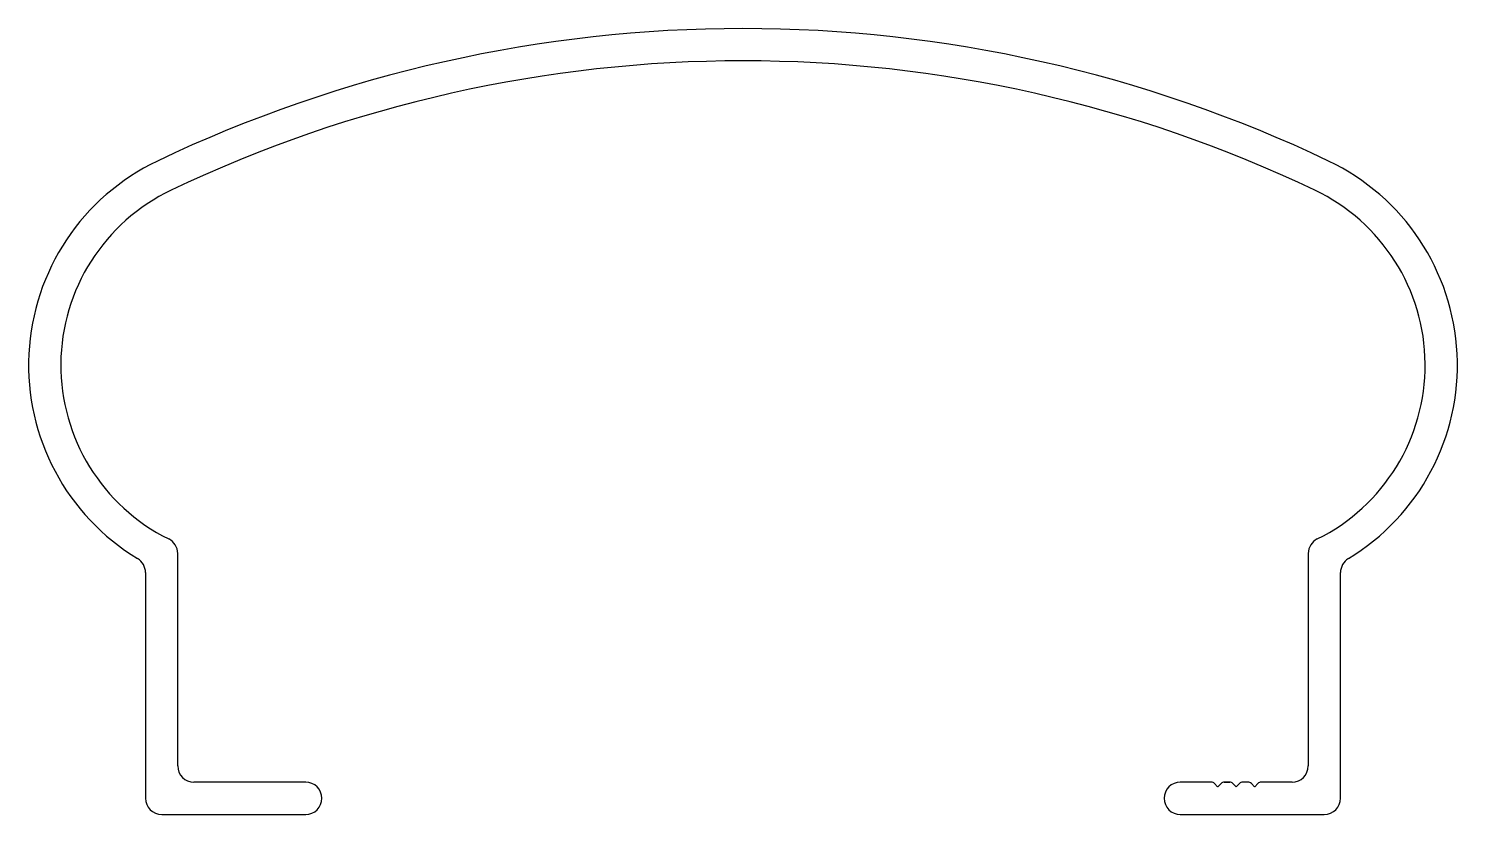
# Model space of a CAD drawing. Extents: x -37.5 to 40.1, y 1 to 43.6.
import ezdxf

# ---------------------------------------------------------------- set-up
doc = ezdxf.new("R2010")
doc.units = 0
doc.layers.get('0').update_dxf_attribs({"linetype": 'CONTINUOUS'})

msp = doc.modelspace()

# ---------------------------------------------------------------- linework, layer by layer
at = {"color": 7}
for p, q in [((-29.373, 3.591), (-29.373, 15.121)), ((31.987, 15.121), (31.987, 3.591)), ((-31.123, 14.086), (-31.123, 1.841)), ((33.737, 1.841), (33.737, 14.086)), ((-23.163, 2.711), (-28.493, 2.711)), ((-22.428, 2.711), (-23.163, 2.711)), ((-23.163, 2.711), (-23.163, 2.711)), ((26.721, 2.711), (25.042, 2.711)), ((26.721, 2.711), (26.721, 2.711)), ((26.721, 2.711), (26.721, 2.711)), ((27.069, 2.467), (26.898, 2.638)), ((27.252, 2.638), (27.08, 2.467)), ((27.721, 2.711), (27.428, 2.711)), ((27.428, 2.711), (27.721, 2.711)), ((27.721, 2.711), (27.428, 2.711)), ((27.428, 2.711), (27.721, 2.711)), ((27.721, 2.711), (27.428, 2.711)), ((28.069, 2.467), (27.898, 2.638)), ((28.251, 2.638), (28.08, 2.467)), ((28.721, 2.711), (28.428, 2.711)), ((29.069, 2.467), (28.898, 2.638)), ((29.251, 2.638), (29.08, 2.467)), ((31.107, 2.711), (29.428, 2.711)), ((29.428, 2.711), (29.428, 2.711)), ((-30.243, 0.961), (-22.428, 0.961)), ((25.042, 0.961), (32.857, 0.961))]:
    msp.add_line(p, q, dxfattribs=at)
for centre, radius, start, end in [((1.307, -30.278), 73.879, 64.5191, 115.4809), ((1.307, -30.278), 72.129, 64.5191, 115.4809), ((-25.198, 25.338), 12.27, 115.4809, 238.83593), ((27.812, 25.338), 12.27, 301.16407, 64.5191), ((-25.198, 25.338), 10.52, 115.4809, 243.67764), ((27.812, 25.338), 10.52, 296.32236, 64.5191), ((-30.253, 15.121), 0.88, 360, 63.67764), ((32.867, 15.121), 0.88, 116.32236, 180), ((-32.003, 14.086), 0.88, 360, 58.83593), ((34.617, 14.086), 0.88, 121.16407, 180), ((-28.493, 3.591), 0.88, 180, 270), ((31.107, 3.591), 0.88, 270, 360), ((-22.428, 1.836), 0.875, 270, 90), ((25.042, 1.836), 0.875, 90, 270), ((26.721, 2.461), 0.25, 45, 90), ((27.075, 2.473), 0.008, 225, 315), ((27.428, 2.461), 0.25, 90, 135), ((27.721, 2.461), 0.25, 45, 90), ((28.075, 2.473), 0.008, 225, 315), ((28.428, 2.461), 0.25, 90, 135), ((28.721, 2.461), 0.25, 45, 90), ((29.075, 2.473), 0.008, 225, 315), ((29.428, 2.461), 0.25, 90, 135), ((-30.243, 1.841), 0.88, 180, 270), ((32.857, 1.841), 0.88, 270, 360)]:
    msp.add_arc(centre, radius, start, end, dxfattribs=at)

doc.saveas('drawing.dxf')
